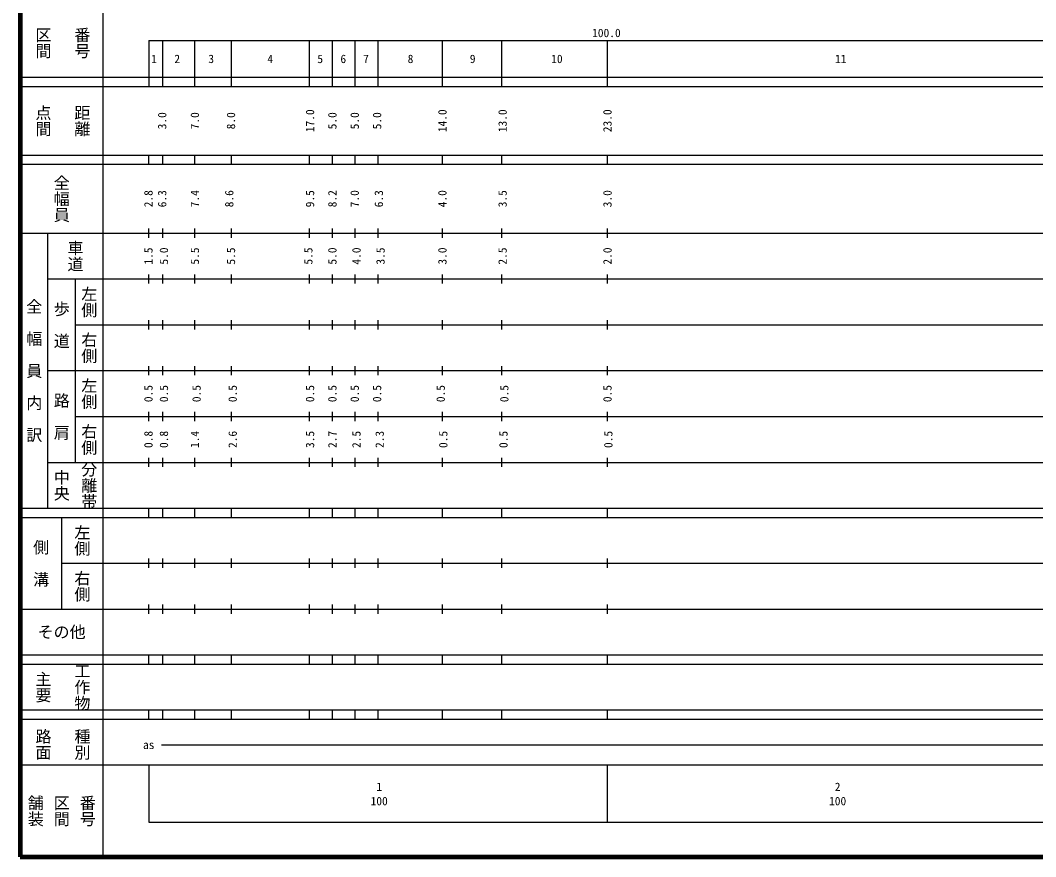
# Model space of a CAD drawing. Units: millimetres on the paper, enlarged 1000 times. Extents: x 40000 to 680000, y 20000 to 380000.
# Drawn here: x 40000 to 261490, y 20000 to 202409 of the extents above; entities that cross this region are included whole.
import ezdxf
from ezdxf.enums import TextEntityAlignment as Align

# ---------------------------------------------------------------- set-up
doc = ezdxf.new("R2010")
doc.units = ezdxf.units.MM
doc.header["$LTSCALE"] = 1000
doc.layers.add('M-TTL', color=2, linetype='Continuous', lineweight=140)
doc.layers.add('M-TTL-BAND', color=7, linetype='Continuous', lineweight=25)
doc.styles.add('@ＭＳ ゴシック', font='')
doc.styles.add('ＭＳ ゴシック', font='')
doc.styles.get('@ＭＳ ゴシック').set_extended_font_data('@MS Gothic')
doc.styles.get('ＭＳ ゴシック').set_extended_font_data('MS Gothic')

msp = doc.modelspace()

# ---------------------------------------------------------------- linework, layer by layer
at = {"layer": 'M-TTL'}
for p, q in [((40000, 380000), (40000, 20000)), ((40000, 20000), (680000, 20000))]:
    msp.add_line(p, q, dxfattribs=at)
at = {"layer": 'M-TTL-BAND'}
for p, q in [((58000, 370000), (58000, 20000)), ((68000, 198000), (579000, 198000)), ((68000, 198000), (68000, 188000)), ((71000, 198000), (71000, 188000)), ((78000, 198000), (78000, 188000)), ((86000, 198000), (86000, 188000)), ((103000, 198000), (103000, 188000)), ((108000, 198000), (108000, 188000)), ((113000, 198000), (113000, 188000)), ((118000, 198000), (118000, 188000)), ((132000, 198000), (132000, 188000)), ((145000, 198000), (145000, 188000)), ((168000, 198000), (168000, 188000)), ((40000, 190000), (579000, 190000)), ((40000, 188000), (579000, 188000)), ((40000, 173000), (579000, 173000)), ((68000, 171000), (68000, 173000)), ((71000, 173000), (71000, 171000)), ((78000, 173000), (78000, 171000)), ((86000, 173000), (86000, 171000)), ((103000, 173000), (103000, 171000)), ((108000, 173000), (108000, 171000)), ((113000, 173000), (113000, 171000)), ((118000, 173000), (118000, 171000)), ((132000, 173000), (132000, 171000)), ((145000, 173000), (145000, 171000)), ((168000, 173000), (168000, 171000)), ((40000, 171000), (579000, 171000)), ((40000, 156000), (579000, 156000)), ((46000, 96000), (46000, 156000)), ((68000, 155000), (68000, 157000)), ((71000, 157000), (71000, 155000)), ((78000, 157000), (78000, 155000)), ((86000, 157000), (86000, 155000)), ((103000, 157000), (103000, 155000)), ((108000, 157000), (108000, 155000)), ((113000, 157000), (113000, 155000)), ((118000, 157000), (118000, 155000)), ((132000, 157000), (132000, 155000)), ((145000, 157000), (145000, 155000)), ((168000, 157000), (168000, 155000)), ((68000, 145000), (68000, 147000)), ((71000, 147000), (71000, 145000)), ((78000, 147000), (78000, 145000)), ((86000, 147000), (86000, 145000)), ((103000, 147000), (103000, 145000)), ((108000, 147000), (108000, 145000)), ((113000, 147000), (113000, 145000)), ((118000, 147000), (118000, 145000)), ((132000, 147000), (132000, 145000)), ((145000, 147000), (145000, 145000)), ((168000, 147000), (168000, 145000)), ((46000, 146000), (579000, 146000)), ((52000, 146000), (52000, 106000)), ((52000, 136000), (579000, 136000)), ((68000, 135000), (68000, 137000)), ((71000, 137000), (71000, 135000)), ((78000, 137000), (78000, 135000)), ((86000, 137000), (86000, 135000)), ((103000, 137000), (103000, 135000)), ((108000, 137000), (108000, 135000)), ((113000, 137000), (113000, 135000)), ((118000, 137000), (118000, 135000)), ((132000, 137000), (132000, 135000)), ((145000, 137000), (145000, 135000)), ((168000, 137000), (168000, 135000)), ((68000, 125000), (68000, 127000)), ((71000, 127000), (71000, 125000)), ((78000, 127000), (78000, 125000)), ((86000, 127000), (86000, 125000)), ((103000, 127000), (103000, 125000)), ((108000, 127000), (108000, 125000)), ((113000, 127000), (113000, 125000)), ((118000, 127000), (118000, 125000)), ((132000, 127000), (132000, 125000)), ((145000, 127000), (145000, 125000)), ((168000, 127000), (168000, 125000)), ((46000, 126000), (579000, 126000)), ((52000, 116000), (579000, 116000)), ((68000, 115000), (68000, 117000)), ((71000, 117000), (71000, 115000)), ((78000, 117000), (78000, 115000)), ((86000, 117000), (86000, 115000)), ((103000, 117000), (103000, 115000)), ((108000, 117000), (108000, 115000)), ((113000, 117000), (113000, 115000)), ((118000, 117000), (118000, 115000)), ((132000, 117000), (132000, 115000)), ((145000, 117000), (145000, 115000)), ((168000, 117000), (168000, 115000)), ((68000, 105000), (68000, 107000)), ((71000, 107000), (71000, 105000)), ((78000, 107000), (78000, 105000)), ((86000, 107000), (86000, 105000)), ((103000, 107000), (103000, 105000)), ((108000, 107000), (108000, 105000)), ((113000, 107000), (113000, 105000)), ((118000, 107000), (118000, 105000)), ((132000, 107000), (132000, 105000)), ((145000, 107000), (145000, 105000)), ((168000, 107000), (168000, 105000)), ((46000, 106000), (579000, 106000)), ((40000, 96000), (579000, 96000)), ((68000, 94000), (68000, 96000)), ((71000, 96000), (71000, 94000)), ((78000, 96000), (78000, 94000)), ((86000, 96000), (86000, 94000)), ((103000, 96000), (103000, 94000)), ((108000, 96000), (108000, 94000)), ((113000, 96000), (113000, 94000)), ((118000, 96000), (118000, 94000)), ((132000, 96000), (132000, 94000)), ((145000, 96000), (145000, 94000)), ((168000, 96000), (168000, 94000)), ((40000, 94000), (579000, 94000)), ((49000, 94000), (49000, 74000)), ((68000, 83000), (68000, 85000)), ((71000, 85000), (71000, 83000)), ((78000, 85000), (78000, 83000)), ((86000, 85000), (86000, 83000)), ((103000, 85000), (103000, 83000)), ((108000, 85000), (108000, 83000)), ((113000, 85000), (113000, 83000)), ((118000, 85000), (118000, 83000)), ((132000, 85000), (132000, 83000)), ((145000, 85000), (145000, 83000)), ((168000, 85000), (168000, 83000)), ((49000, 84000), (579000, 84000)), ((40000, 74000), (579000, 74000)), ((68000, 73000), (68000, 75000)), ((71000, 75000), (71000, 73000)), ((78000, 75000), (78000, 73000)), ((86000, 75000), (86000, 73000)), ((103000, 75000), (103000, 73000)), ((108000, 75000), (108000, 73000)), ((113000, 75000), (113000, 73000)), ((118000, 75000), (118000, 73000)), ((132000, 75000), (132000, 73000)), ((145000, 75000), (145000, 73000)), ((168000, 75000), (168000, 73000)), ((40000, 64000), (579000, 64000)), ((68000, 62000), (68000, 64000)), ((71000, 64000), (71000, 62000)), ((78000, 64000), (78000, 62000)), ((86000, 64000), (86000, 62000)), ((103000, 64000), (103000, 62000)), ((108000, 64000), (108000, 62000)), ((113000, 64000), (113000, 62000)), ((118000, 64000), (118000, 62000)), ((132000, 64000), (132000, 62000)), ((145000, 64000), (145000, 62000)), ((168000, 64000), (168000, 62000)), ((40000, 62000), (579000, 62000)), ((40000, 52000), (579000, 52000)), ((68000, 50000), (68000, 52000)), ((71000, 52000), (71000, 50000)), ((78000, 52000), (78000, 50000)), ((86000, 52000), (86000, 50000)), ((103000, 52000), (103000, 50000)), ((108000, 52000), (108000, 50000)), ((113000, 52000), (113000, 50000)), ((118000, 52000), (118000, 50000)), ((132000, 52000), (132000, 50000)), ((145000, 52000), (145000, 50000)), ((168000, 52000), (168000, 50000)), ((40000, 50000), (579000, 50000)), ((70805, 44406), (565903, 44406)), ((40000, 40000), (579000, 40000)), ((68000, 40000), (68000, 27500)), ((168000, 40000), (168000, 27500)), ((68000, 27500), (579000, 27500))]:
    msp.add_line(p, q, dxfattribs=at)

# ---------------------------------------------------------------- texts
for s, height, rotation, style, p in [('区間', 2566, 270, '@ＭＳ ゴシック', (45000, 197500)), ('番号', 2566, 270, '@ＭＳ ゴシック', (53500, 197500)), ('点間', 2566, 270, '@ＭＳ ゴシック', (45000, 180500)), ('距離', 2566, 270, '@ＭＳ ゴシック', (53500, 180500)), ('3.0', 1833, 90, 'ＭＳ ゴシック', (70937, 180500)), ('7.0', 1833, 90, 'ＭＳ ゴシック', (78063, 180500)), ('8.0', 1833, 90, 'ＭＳ ゴシック', (85938, 180500)), ('17.0', 1833, 90, 'ＭＳ ゴシック', (103189, 180500)), ('5.0', 1833, 90, 'ＭＳ ゴシック', (108064, 180500)), ('5.0', 1833, 90, 'ＭＳ ゴシック', (112939, 180500)), ('5.0', 1833, 90, 'ＭＳ ゴシック', (117814, 180500)), ('14.0', 1833, 90, 'ＭＳ ゴシック', (132065, 180500)), ('13.0', 1833, 90, 'ＭＳ ゴシック', (145190, 180500)), ('23.0', 1833, 90, 'ＭＳ ゴシック', (168066, 180500)), ('全幅員', 2566, 270, '@ＭＳ ゴシック', (49000, 163500)), ('2.8', 1833, 90, 'ＭＳ ゴシック', (67937, 163500)), ('6.3', 1833, 90, 'ＭＳ ゴシック', (70937, 163500)), ('7.4', 1833, 90, 'ＭＳ ゴシック', (78063, 163500)), ('8.6', 1833, 90, 'ＭＳ ゴシック', (85563, 163500)), ('9.5', 1833, 90, 'ＭＳ ゴシック', (103189, 163500)), ('8.2', 1833, 90, 'ＭＳ ゴシック', (108064, 163500)), ('7.0', 1833, 90, 'ＭＳ ゴシック', (112939, 163500)), ('6.3', 1833, 90, 'ＭＳ ゴシック', (118189, 163500)), ('4.0', 1833, 90, 'ＭＳ ゴシック', (132065, 163500)), ('3.5', 1833, 90, 'ＭＳ ゴシック', (145190, 163500)), ('3.0', 1833, 90, 'ＭＳ ゴシック', (168066, 163500)), ('車道', 2566, 270, '@ＭＳ ゴシック', (52000, 151000)), ('1.5', 1833, 90, 'ＭＳ ゴシック', (67937, 151000)), ('5.0', 1833, 90, 'ＭＳ ゴシック', (71312, 151000)), ('5.5', 1833, 90, 'ＭＳ ゴシック', (78063, 151000)), ('5.5', 1833, 90, 'ＭＳ ゴシック', (85938, 151000)), ('5.5', 1833, 90, 'ＭＳ ゴシック', (102814, 151000)), ('5.0', 1833, 90, 'ＭＳ ゴシック', (108064, 151000)), ('4.0', 1833, 90, 'ＭＳ ゴシック', (113314, 151000)), ('3.5', 1833, 90, 'ＭＳ ゴシック', (118564, 151000)), ('3.0', 1833, 90, 'ＭＳ ゴシック', (132065, 151000)), ('2.5', 1833, 90, 'ＭＳ ゴシック', (145190, 151000)), ('2.0', 1833, 90, 'ＭＳ ゴシック', (168066, 151000)), ('左側', 2566, 270, '@ＭＳ ゴシック', (55000, 141000)), ('全\u3000幅\u3000員\u3000内\u3000訳', 2566, 270, '@ＭＳ ゴシック', (43000, 126000)), ('歩\u3000道', 2566, 270, '@ＭＳ ゴシック', (49000, 136000)), ('右側', 2566, 270, '@ＭＳ ゴシック', (55000, 131000)), ('左側', 2566, 270, '@ＭＳ ゴシック', (55000, 121000)), ('0.5', 1833, 90, 'ＭＳ ゴシック', (67937, 121000)), ('0.5', 1833, 90, 'ＭＳ ゴシック', (71312, 121000)), ('0.5', 1833, 90, 'ＭＳ ゴシック', (78438, 121000)), ('0.5', 1833, 90, 'ＭＳ ゴシック', (86313, 121000)), ('0.5', 1833, 90, 'ＭＳ ゴシック', (103189, 121000)), ('0.5', 1833, 90, 'ＭＳ ゴシック', (108064, 121000)), ('0.5', 1833, 90, 'ＭＳ ゴシック', (112939, 121000)), ('0.5', 1833, 90, 'ＭＳ ゴシック', (117814, 121000)), ('0.5', 1833, 90, 'ＭＳ ゴシック', (131690, 121000)), ('0.5', 1833, 90, 'ＭＳ ゴシック', (145565, 121000)), ('0.5', 1833, 90, 'ＭＳ ゴシック', (168066, 121000)), ('路\u3000肩', 2566, 270, '@ＭＳ ゴシック', (49000, 116000)), ('右側', 2566, 270, '@ＭＳ ゴシック', (55000, 111000)), ('0.8', 1833, 90, 'ＭＳ ゴシック', (67937, 111000)), ('0.8', 1833, 90, 'ＭＳ ゴシック', (71312, 111000)), ('1.4', 1833, 90, 'ＭＳ ゴシック', (78063, 111000)), ('2.6', 1833, 90, 'ＭＳ ゴシック', (86313, 111000)), ('3.5', 1833, 90, 'ＭＳ ゴシック', (103189, 111000)), ('2.7', 1833, 90, 'ＭＳ ゴシック', (108064, 111000)), ('2.5', 1833, 90, 'ＭＳ ゴシック', (113314, 111000)), ('2.3', 1833, 90, 'ＭＳ ゴシック', (118377, 111000)), ('0.5', 1833, 90, 'ＭＳ ゴシック', (132252, 111000)), ('0.5', 1833, 90, 'ＭＳ ゴシック', (145378, 111000)), ('0.5', 1833, 90, 'ＭＳ ゴシック', (168253, 111000)), ('中央', 2566, 270, '@ＭＳ ゴシック', (49000, 101000)), ('分離帯', 2566, 270, '@ＭＳ ゴシック', (55000, 101000)), ('左側', 2566, 270, '@ＭＳ ゴシック', (53500, 89000)), ('側\u3000溝', 2566, 270, '@ＭＳ ゴシック', (44500, 84000)), ('右側', 2566, 270, '@ＭＳ ゴシック', (53500, 79000)), ('主要', 2566, 270, '@ＭＳ ゴシック', (45000, 57000)), ('工作物', 2566, 270, '@ＭＳ ゴシック', (53500, 57000)), ('路面', 2566, 270, '@ＭＳ ゴシック', (45000, 44500)), ('種別', 2566, 270, '@ＭＳ ゴシック', (53500, 44500)), ('舗装', 2566, 270, '@ＭＳ ゴシック', (43333, 30000)), ('番号', 2566, 270, '@ＭＳ ゴシック', (54667, 30000)), ('区間', 2566, 270, '@ＭＳ ゴシック', (49000, 30000))]:
    msp.add_text(s, height=height, rotation=rotation, dxfattribs=dict(at, style=style)).set_placement(p, align=Align.MIDDLE_CENTER)
at = {"layer": 'M-TTL-BAND', "style": 'ＭＳ ゴシック'}
msp.add_text('100.0', height=1833, dxfattribs=at).set_placement((167844, 198195), align=Align.BOTTOM_CENTER)
for s, height, p in [('1', 1833, (69192, 194000)), ('2', 1833, (74229, 194000)), ('3', 1833, (81637, 194000)), ('4', 1833, (94526, 194000)), ('5', 1833, (105415, 194000)), ('6', 1833, (110453, 194000)), ('7', 1833, (115416, 194000)), ('8', 1833, (125120, 194000)), ('9', 1833, (138676, 194000)), ('10', 1833, (157047, 194000)), ('11', 1833, (218959, 194000)), ('その他', 2566, (49000, 69000)), ('as', 1833, (68006, 44406)), ('1', 1833, (118288, 35238)), ('2', 1833, (218288, 35238)), ('100', 1833, (118288, 32131)), ('100', 1833, (218288, 32131))]:
    msp.add_text(s, height=height, dxfattribs=at).set_placement(p, align=Align.MIDDLE_CENTER)

doc.saveas('drawing.dxf')
